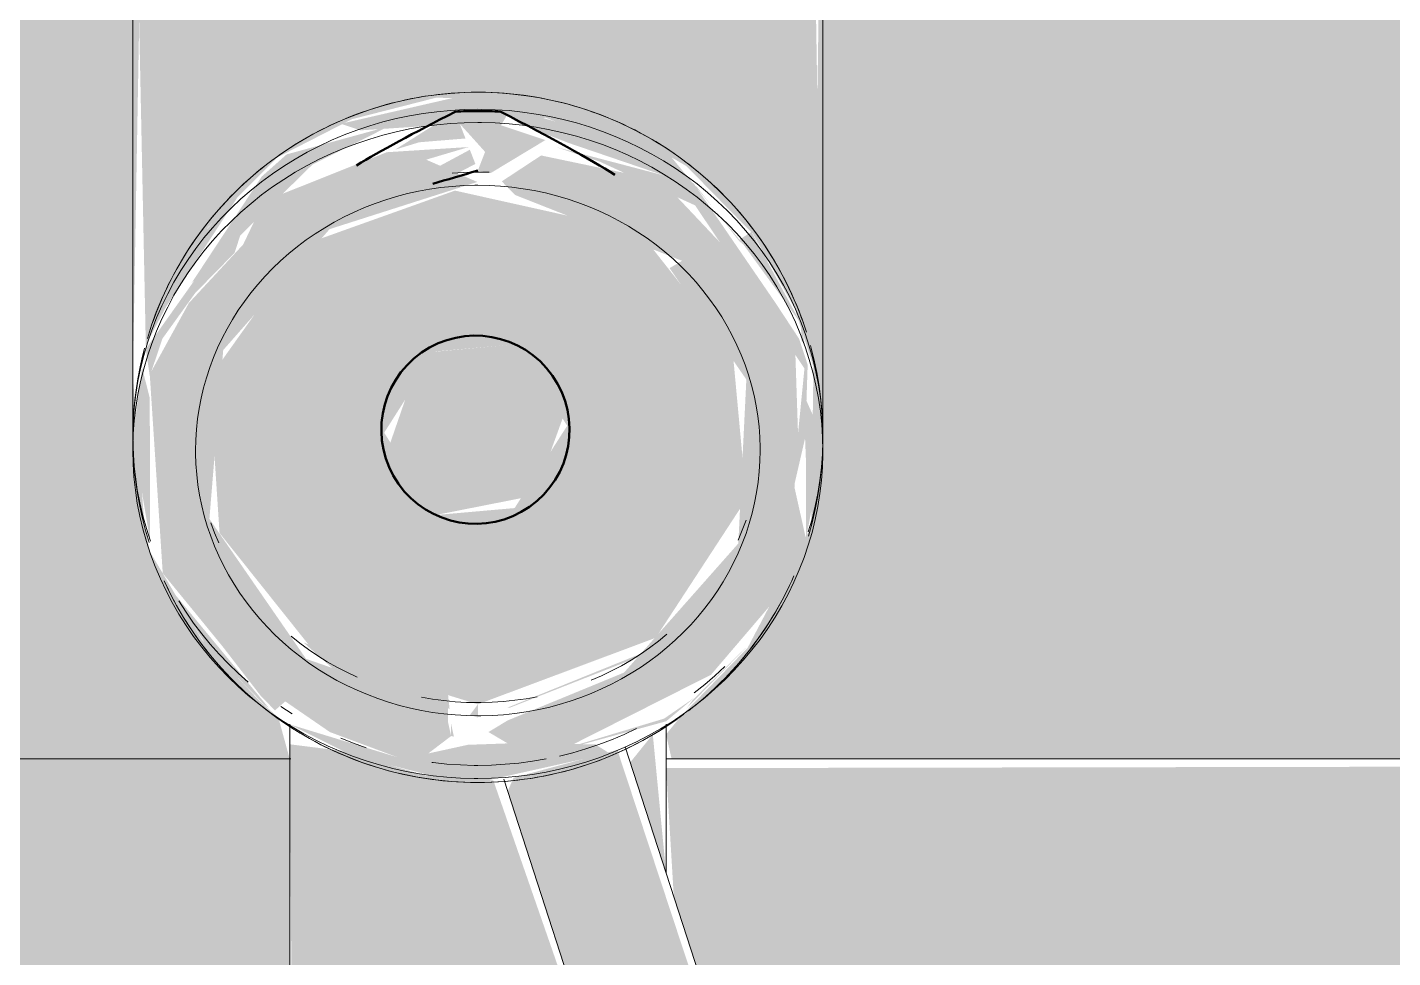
# Model space of a CAD drawing. Header units: inches. Extents: x -4218 to -1814, y 9706 to 12426.
# Drawn here: x -2575.388 to -2571.103, y 11441.239 to 11444.158 of the extents above; entities that cross this region are included whole.
import ezdxf

# ---------------------------------------------------------------- set-up
doc = ezdxf.new("R2010")
doc.units = ezdxf.units.IN
doc.header["$MEASUREMENT"] = 0
for name, color, linetype, lineweight in [('0-1', 7, 'Continuous', 5), ('0-2', 50, 'Continuous', 13), ('A-GENM-1', 11, 'Continuous', 9), ('A-GENM-2', 250, 'Continuous', 9), ('A-GENM-3', 10, 'Continuous', 50), ('P-SANR-FIXT-2', 250, 'Continuous', 9), ('P-SANR-FIXT-3', 55, 'Continuous', 9), ('Q-CASE-1', 9, 'Continuous', 9)]:
    doc.layers.add(name, color=color, linetype=linetype, lineweight=lineweight)

# ---------------------------------------------------------------- blocks, each defined once
blk = doc.blocks.new('Vanity Cabinet-Double Door - 33_-V73-FLOOR PLAN - 3RD FLOOR')
at = {"layer": 'Q-CASE-1'}
h = blk.add_hatch(color=256, dxfattribs=at)
h.paths.add_polyline_path([(-14.888, -0.75), (-15.0123, -0.75), (-15.0123, -5.0579), (0.7972, -5.0579), (0.7616, -4.9281), (0.704, -4.8773), (0.5221, -4.6841), (0.358, -4.4066), (0.3419, -4.3291), (0.305, -3.8577), (0.3419, -1.7851), (0.3641, -1.7851), (0.3419, -1.707), (0.305, -1.707), (0.305, -0.75), (-13.7623, -0.75)], flags=0)
h.paths.add_polyline_path([(16.4877, -0.75), (2.4704, -0.75), (2.4335, -1.707), (2.4113, -1.707), (2.4412, -1.7851), (2.4704, -1.7851), (2.4335, -4.3291), (2.2343, -4.7089), (2.0241, -4.9248), (1.9783, -4.9807), (1.9956, -5.0579), (16.4877, -5.0579)], flags=0)
blk = doc.blocks.new('kitchen_faucet_14143 - kitchen_faucet_14143-V151-FLOOR PLAN - 3RD FLOOR')
at = {"layer": 'A-GENM-1'}
h = blk.add_hatch(color=256, dxfattribs=at)
h.paths.add_polyline_path([(-0.8376, 0), (-0.6288, -0.5582), (-0.1935, -0.8425), (0.2737, -0.7992), (0.6454, -0.5062), (0.7741, 0.0718), (0.6052, 0.5445), (0.1862, 0.8425), (-0.3002, 0.8107), (-0.6821, 0.506), (-0.8272, 0.0336)], flags=0)
h.paths.add_polyline_path([(-0.8789, 0), (-0.8376, 0), (-0.8712, 0.0252)], flags=0)
h.paths.add_polyline_path([(-1.0827, 0), (-0.991, -0.4125), (-0.963, -0.3683), (-0.9602, -0.0936), (-0.9646, 0.0316), (-1.009, 0.2348), (-0.901, 0.589), (-0.9969, 0.3982), (-1.066, 0.127), (-1.0763, 0.0485)], flags=0)
h.paths.add_polyline_path([(-0.8506, 0.6548), (-0.4756, 0.9648), (-0.6531, 0.8518), (-0.8375, 0.6719)], flags=0)
h.paths.add_polyline_path([(-0.8506, -0.6548), (-0.634, -0.8666), (-0.8249, -0.6735)], flags=0)
h.paths.add_polyline_path([(-0.3219, 1.0285), (0.123, 1.0297), (0.219, 1.0538), (0, 1.0827), (-0.3191, 1.0297)], flags=0)
h.paths.add_polyline_path([(-0.3191, -1.0297), (-0.1246, -1.0663), (0, -1.0827), (0.1358, -1.0215), (-0.0787, -1.0297), (-0.2224, -1.0297)], flags=0)
h.paths.add_polyline_path([(-0.2437, 0.1322), (0.0146, 0.294), (0.2697, 0.1322), (0.2916, -0.1171), (0.0364, -0.2803), (-0.2219, -0.1153), (-0.2433, 0.1276)], flags=0)
h.paths.add_polyline_path([(0.3525, 1.0158), (0.7952, 0.7269), (0.6375, 0.8638), (0.4206, 0.9876), (0.3529, 1.0157)], flags=0)
h.paths.add_polyline_path([(0.356, -1.0144), (0.6445, -0.8585), (0.6209, -0.8216), (0.3573, -1.0135)], flags=0)
h.paths.add_polyline_path([(0.8792, -0.5371), (0.8877, -0.6064), (0.9858, -0.4249), (1.0458, -0.2802), (1.0827, 0), (0.9838, 0.4298), (0.963, 0.3683), (0.9838, 0.0569), (0.8956, -0.0226), (1.0093, -0.0907), (0.984, -0.1308), (1.003, -0.212), (0.8877, -0.5112)], flags=0)
for points in [[(0, -1.0827), (2.2638, -1.0458), (2.2638, 1.0827), (0.289, 1.0421), (0.66, 0.8466), (0.8781, 0.6297), (0.9981, 0.3953), (1.0653, 0.1319), (1.0631, -0.1486), (0.9847, -0.4278), (0.8506, -0.6548), (0.6375, -0.8638), (0.4043, -0.9944), (0.219, -1.0538)], [(-1.0243, 0.1985), (-0.9371, 0.084), (-0.8938, 0.0936), (-0.8502, 0.0936), (-0.6949, 0.5392), (-0.2558, 0.8425), (0.2737, 0.7992), (0.6533, 0.4651), (0.8012, 0.0018), (0.8711, 0.1623), (0.9108, 0.0285), (0.8945, 0.2858), (0.7406, 0.6719), (0.6052, 0.7364), (0.4212, 0.907), (0.1978, 1.0297), (-0.4264, 0.9889), (-0.6553, 0.8017), (-0.8118, 0.6808), (-0.8566, 0.6368), (-0.8284, 0.6044), (-0.9246, 0.4645), (-1.0186, 0.212)], [(-1.0027, -0.2208), (-0.7448, -0.7316), (-0.5036, -0.9376), (-0.3191, -1.0297), (-0.1568, -0.9935), (0, -1.005), (0.3089, -0.9947), (0.5211, -0.8295), (0.5471, -0.8206), (0.8051, -0.5769), (0.8843, -0.1985), (0.803, -0.0749), (0.7602, -0.1171), (0.5538, -0.6406), (0.5309, -0.6016), (0.1814, -0.8425), (-0.3329, -0.8173), (-0.738, -0.4587), (-0.8881, -0.0936), (-0.9245, -0.0331), (-0.9602, -0.0936), (-1.0019, -0.2186)], [(-6.3669, -1.8015), (-6.2575, -2.0265), (-6.2397, -2.1741), (-0.9806, -0.4376), (-1.068, -0.1118), (-1.1106, -0.0936), (-6.3108, -1.7833)]]:
    blk.add_hatch(color=256, dxfattribs=at).paths.add_polyline_path(points, flags=0)
h = blk.add_hatch(color=256, dxfattribs=at)
h.paths.add_polyline_path([(-0.9388, 0.0753), (-0.8956, 0.0847), (-0.9371, 0.084)], flags=0)
h.paths.add_polyline_path([(-0.8517, 0.0888), (-0.8088, 0.0936), (-0.6441, 0.5464), (-0.7463, 0.4319), (-0.8502, 0.0936)], flags=0)
h.paths.add_polyline_path([(0.1919, 1.0297), (0.3098, 0.9898), (0.4532, 0.8867), (0.5784, 0.7638), (0.653, 0.7392), (0.7982, 0.5992), (0.7185, 0.7217), (0.5011, 0.8833), (0.2775, 1.0421), (0.1957, 1.0302)], flags=0)
h = blk.add_hatch(color=256, dxfattribs=at)
h.paths.add_polyline_path([(0.4835, 0.8987), (0.8555, 0.5193), (0.9754, 0.2802), (0.8877, 0.6), (0.818, 0.6785), (0.4836, 0.8987)], flags=0)
h.paths.add_polyline_path([(0.289, 1.0297), (0.4445, 0.921), (0.2954, 1.0297)], flags=0)
h = blk.add_hatch(color=256, dxfattribs=at)
h.paths.add_polyline_path([(-6.2992, -0.5906), (-4.172, -0.5505), (-4.1133, -0.5704), (-3.8679, -0.5906), (-2.5781, -0.5704), (-1.0763, -0.0485), (-1.0613, 0.1621), (-0.9829, 0.4319), (-0.963, 0.5906), (-3.9982, 0.5677), (-4.044, 0.5906), (-6.2992, 0.5704), (-6.2992, -0.5704)], flags=0)
h.paths.add_polyline_path([(-1.366, -0.5906), (-0.9318, -0.5489), (-1.0197, -0.4781), (-1.317, -0.5746)], flags=0)
h = blk.add_hatch(color=256, dxfattribs=at)
h.paths.add_polyline_path([(-7.1148, -2.1523), (-6.9672, -2.408), (-6.6531, -2.3754), (-6.5463, -2.1141), (-6.6719, -1.8966), (-6.988, -1.9326), (-7.0955, -2.1189)], flags=0)
h.paths.add_polyline_path([(-0.2437, 0.1322), (-0.1824, -0.1784), (0.0725, -0.2707), (0.2916, -0.1171), (0.2649, 0.1774), (-0.0326, 0.2802), (-0.2435, 0.1324)], flags=0)
h = blk.add_hatch(color=256, dxfattribs=at)
h.paths.add_polyline_path([(0.821, 0.0783), (0.8578, 0.0079), (0.9023, 0.0252), (0.8381, 0.1444)], flags=0)
h.paths.add_polyline_path([(0.829, -0.0401), (0.9327, -0.212), (0.984, -0.057), (0.8373, 0)], flags=0)
h.paths.add_polyline_path([(0.9025, 0.2599), (0.9257, 0.1842), (0.9376, 0.0389), (1.0215, 0.0715), (0.922, 0.2289)], flags=0)
h = blk.add_hatch(color=256, dxfattribs=at)
h.paths.add_polyline_path([(-0.8483, -0.0998), (-0.6669, -0.5607), (-0.6856, -0.4945), (-0.8476, -0.0936)], flags=0)
h.paths.add_polyline_path([(-0.1831, -0.9852), (0, -1.0274), (0.2278, -1.0349), (0.3089, -1.0082), (0.4215, -0.9341), (0.7971, -0.6769), (0.9098, -0.2483), (0.8645, -0.3834), (0.7277, -0.6818), (0.2159, -1.0248), (-0.1737, -0.9863)], flags=0)
h = blk.add_hatch(color=256, dxfattribs=at)
h.paths.add_polyline_path([(-0.9746, -0.2864), (-0.8908, -0.5906), (-0.8172, -0.679), (-0.8826, -0.5841), (-0.9657, -0.3071)], flags=0)
h.paths.add_polyline_path([(0.2925, -1.0259), (0.3573, -1.0135), (0.3019, -1.0157)], flags=0)
h.paths.add_polyline_path([(0.6052, -0.833), (0.8877, -0.6), (1.0061, -0.1898), (0.984, -0.1308), (0.9238, -0.284), (0.7868, -0.6862), (0.6151, -0.8206)], flags=0)
at = {"layer": 'A-GENM-2'}
for p, q in [((2.2638, 1.0827), (0, 1.0827)), ((-0.8444, 0.6188), (-0.8672, 0.5829)), ((-0.8999, 0.5906), (-6.2992, 0.5906)), ((0.8322, 0), (0.8315, -0.0356)), ((-1.072, -0.0811), (-6.3669, -1.8015)), ((-6.2431, -2.1752), (-0.9705, -0.462)), ((-1.366, -0.5906), (-0.8999, -0.5906)), ((0, -1.0827), (2.2638, -1.0827))]:
    blk.add_line(p, q, dxfattribs=at)
at = {"layer": 'A-GENM-2', "flags": 128}
for points in [[(-0.0414, 1.0827), (-0.0828, 1.0818), (-0.1241, 1.0792), (-0.1652, 1.0748), (-0.2062, 1.0687), (-0.2469, 1.0609), (-0.2873, 1.0513), (-0.3272, 1.0401), (-0.3667, 1.0272), (-0.4056, 1.0126), (-0.444, 0.9964), (-0.4816, 0.9786), (-0.5186, 0.9592), (-0.5548, 0.9383), (-0.5901, 0.9159), (-0.6246, 0.8921), (-0.658, 0.8668), (-0.6905, 0.8401), (-0.722, 0.8121), (-0.7523, 0.7828), (-0.7815, 0.7523), (-0.8095, 0.7206), (-0.8362, 0.6877), (-0.8617, 0.6538), (-0.8858, 0.6188), (-0.9086, 0.5829), (-0.93, 0.546), (-0.95, 0.5083), (-0.9685, 0.4698), (-0.9856, 0.4305), (-1.0011, 0.3906), (-1.0152, 0.3501), (-1.0276, 0.309), (-1.0386, 0.2674), (-1.0479, 0.2255), (-1.0556, 0.1831), (-1.0617, 0.1405), (-1.0662, 0.0977), (-1.0691, 0.0547), (-1.0704, 0.0116), (-1.0704, 0)], [(0.2687, 1.0488), (0.2265, 1.0587), (0.184, 1.0669), (0.1412, 1.0734), (0.0982, 1.0782), (0.055, 1.0813), (0.0117, 1.0826), (-0.0316, 1.0822), (-0.0749, 1.0801), (-0.118, 1.0762), (-0.1609, 1.0706), (-0.2036, 1.0634), (-0.246, 1.0544), (-0.288, 1.0437), (-0.3295, 1.0313)], [(0.2687, 1.0488), (0.2265, 1.0587), (0.184, 1.0669), (0.1412, 1.0734), (0.0982, 1.0782), (0.055, 1.0813), (0.0117, 1.0826), (-0.0316, 1.0822), (-0.0749, 1.0801), (-0.118, 1.0762), (-0.1609, 1.0706), (-0.2036, 1.0634), (-0.246, 1.0544), (-0.288, 1.0437), (-0.3295, 1.0313)], [(0.2687, 1.0488), (0.2265, 1.0587), (0.184, 1.0669), (0.1412, 1.0734), (0.0982, 1.0782), (0.055, 1.0813), (0.0117, 1.0826), (-0.0316, 1.0822), (-0.0749, 1.0801), (-0.118, 1.0762), (-0.1609, 1.0706), (-0.2036, 1.0634), (-0.246, 1.0544), (-0.288, 1.0437), (-0.3295, 1.0313)], [(0.2687, 1.0488), (0.2265, 1.0587), (0.184, 1.0669), (0.1412, 1.0734), (0.0982, 1.0782), (0.055, 1.0813), (0.0117, 1.0826), (-0.0316, 1.0822), (-0.0749, 1.0801), (-0.118, 1.0762), (-0.1609, 1.0706), (-0.2036, 1.0634), (-0.246, 1.0544), (-0.288, 1.0437), (-0.3295, 1.0313)], [(0.2687, 1.0488), (0.2265, 1.0587), (0.184, 1.0669), (0.1412, 1.0734), (0.0982, 1.0782), (0.055, 1.0813), (0.0117, 1.0826), (-0.0316, 1.0822), (-0.0749, 1.0801), (-0.118, 1.0762), (-0.1609, 1.0706), (-0.2036, 1.0634), (-0.246, 1.0544), (-0.288, 1.0437), (-0.3295, 1.0313)], [(0.2687, 1.0488), (0.2265, 1.0587), (0.184, 1.0669), (0.1412, 1.0734), (0.0982, 1.0782), (0.055, 1.0813), (0.0117, 1.0826), (-0.0316, 1.0822), (-0.0749, 1.0801), (-0.118, 1.0762), (-0.1609, 1.0706), (-0.2036, 1.0634), (-0.246, 1.0544), (-0.288, 1.0437), (-0.3295, 1.0313)], [(0, 1.0827), (-0.0414, 1.0818), (-0.0827, 1.0792), (-0.1239, 1.0748), (-0.1648, 1.0687), (-0.2055, 1.0609), (-0.2459, 1.0513), (-0.2858, 1.0401), (-0.3253, 1.0272)], [(0.9877, 0), (0.9869, 0.0431), (0.9844, 0.0861), (0.9803, 0.129), (0.9747, 0.1717), (0.9674, 0.2141), (0.9585, 0.2561), (0.948, 0.2978), (0.9359, 0.339), (0.9223, 0.3797), (0.9072, 0.4198), (0.8905, 0.4593), (0.8724, 0.498), (0.8528, 0.5359), (0.8318, 0.573), (0.8093, 0.6092), (0.7856, 0.6444), (0.7604, 0.6787), (0.734, 0.7118), (0.7064, 0.7439), (0.6775, 0.7747), (0.6475, 0.8043), (0.6164, 0.8327), (0.5841, 0.8597), (0.5509, 0.8854), (0.5167, 0.9096), (0.4816, 0.9324), (0.4457, 0.9538), (0.4089, 0.9735), (0.3714, 0.9918), (0.3333, 1.0084), (0.2945, 1.0234), (0.2551, 1.0368), (0.2153, 1.0485), (0.1751, 1.0585), (0.1345, 1.0668), (0.0936, 1.0733), (0.0524, 1.0782), (0.0112, 1.0813), (-0.0302, 1.0826), (-0.0414, 1.0827)], [(1.0291, 0), (1.0282, 0.0431), (1.0258, 0.0861), (1.0217, 0.129), (1.016, 0.1717), (1.0087, 0.2141), (0.9998, 0.2561), (0.9894, 0.2978), (0.9773, 0.339), (0.9637, 0.3797), (0.9486, 0.4198), (0.9319, 0.4593), (0.9138, 0.498), (0.8942, 0.5359), (0.8731, 0.573), (0.8507, 0.6092), (0.8269, 0.6444), (0.8018, 0.6787), (0.7754, 0.7118), (0.7478, 0.7439), (0.7189, 0.7747), (0.6889, 0.8043), (0.6577, 0.8327), (0.6255, 0.8597), (0.5923, 0.8854), (0.5581, 0.9096), (0.523, 0.9324), (0.4871, 0.9538), (0.4503, 0.9735), (0.4128, 0.9918), (0.3747, 1.0084), (0.3359, 1.0234), (0.2965, 1.0368), (0.2567, 1.0485), (0.2164, 1.0585), (0.1758, 1.0668), (0.1349, 1.0733), (0.0938, 1.0782), (0.0525, 1.0813), (0.0112, 1.0826), (0, 1.0827)], [(1.0827, 0), (1.0818, 0.0433), (1.0792, 0.0865), (1.0749, 0.1296), (1.0688, 0.1725), (1.0611, 0.2151), (1.0516, 0.2574), (1.0405, 0.2992), (1.0277, 0.3406), (1.0133, 0.3814), (0.9972, 0.4216), (0.9796, 0.4612), (0.9603, 0.5), (0.9396, 0.538), (0.9173, 0.5751), (0.8936, 0.6113), (0.8684, 0.6466), (0.8419, 0.6808), (0.814, 0.7139), (0.7848, 0.7459), (0.7543, 0.7767), (0.7226, 0.8062), (0.6898, 0.8345), (0.6559, 0.8614), (0.6209, 0.8869), (0.585, 0.911), (0.5481, 0.9337), (0.5103, 0.9549), (0.4717, 0.9745), (0.4324, 0.9926), (0.3923, 1.0091), (0.3516, 1.024), (0.3104, 1.0372)], [(0.8488, 0.6719), (0.8419, 0.6808), (0.814, 0.7139), (0.7848, 0.7459), (0.7543, 0.7767), (0.7226, 0.8062), (0.6898, 0.8345), (0.6559, 0.8614), (0.6209, 0.8869), (0.585, 0.911), (0.5481, 0.9337), (0.5103, 0.9549), (0.4717, 0.9745), (0.4324, 0.9926), (0.3923, 1.0091)], [(0.8488, 0.6719), (0.8419, 0.6808), (0.814, 0.7139), (0.7848, 0.7459), (0.7543, 0.7767), (0.7226, 0.8062), (0.6898, 0.8345), (0.6559, 0.8614), (0.6209, 0.8869), (0.585, 0.911), (0.5481, 0.9337), (0.5103, 0.9549), (0.4717, 0.9745), (0.4324, 0.9926), (0.3923, 1.0091)], [(0.8488, 0.6719), (0.8419, 0.6808), (0.814, 0.7139), (0.7848, 0.7459), (0.7543, 0.7767), (0.7226, 0.8062), (0.6898, 0.8345), (0.6559, 0.8614), (0.6209, 0.8869), (0.585, 0.911), (0.5481, 0.9337), (0.5103, 0.9549), (0.4717, 0.9745), (0.4324, 0.9926), (0.3923, 1.0091)], [(0.8488, 0.6719), (0.8419, 0.6808), (0.814, 0.7139), (0.7848, 0.7459), (0.7543, 0.7767), (0.7226, 0.8062), (0.6898, 0.8345), (0.6559, 0.8614), (0.6209, 0.8869), (0.585, 0.911), (0.5481, 0.9337), (0.5103, 0.9549), (0.4717, 0.9745), (0.4324, 0.9926), (0.3923, 1.0091)], [(0.8488, 0.6719), (0.8419, 0.6808), (0.814, 0.7139), (0.7848, 0.7459), (0.7543, 0.7767), (0.7226, 0.8062), (0.6898, 0.8345), (0.6559, 0.8614), (0.6209, 0.8869), (0.585, 0.911), (0.5481, 0.9337), (0.5103, 0.9549), (0.4717, 0.9745), (0.4324, 0.9926), (0.3923, 1.0091)], [(-0.4506, 0.9845), (-0.4896, 0.9657), (-0.5278, 0.9453), (-0.5652, 0.9235), (-0.6016, 0.9001), (-0.6372, 0.8753), (-0.6717, 0.8492), (-0.7051, 0.8216), (-0.7374, 0.7928), (-0.7685, 0.7626), (-0.7984, 0.7313), (-0.827, 0.6988), (-0.8542, 0.6652), (-0.8802, 0.6305), (-0.9047, 0.5948), (-0.9277, 0.5581), (-0.9493, 0.5206), (-0.9694, 0.4822), (-0.9879, 0.443), (-1.0048, 0.4032), (-1.0201, 0.3627), (-1.0338, 0.3216), (-1.0458, 0.28), (-1.0562, 0.238), (-1.0649, 0.1955), (-1.0718, 0.1528), (-1.0771, 0.1098), (-1.0806, 0.0666), (-1.0824, 0.0234), (-1.0827, 0)], [(-0.4506, 0.9845), (-0.4896, 0.9657), (-0.5278, 0.9453), (-0.5652, 0.9235), (-0.6016, 0.9001), (-0.6372, 0.8753), (-0.6717, 0.8492), (-0.7051, 0.8216), (-0.7374, 0.7928), (-0.7685, 0.7626), (-0.7984, 0.7313), (-0.827, 0.6988), (-0.8542, 0.6652)], [(-0.4506, 0.9845), (-0.4896, 0.9657), (-0.5278, 0.9453), (-0.5652, 0.9235), (-0.6016, 0.9001), (-0.6372, 0.8753), (-0.6717, 0.8492), (-0.7051, 0.8216), (-0.7374, 0.7928), (-0.7685, 0.7626), (-0.7984, 0.7313), (-0.827, 0.6988), (-0.8542, 0.6652)], [(-0.4506, 0.9845), (-0.4896, 0.9657), (-0.5278, 0.9453), (-0.5652, 0.9235), (-0.6016, 0.9001), (-0.6372, 0.8753), (-0.6717, 0.8492), (-0.7051, 0.8216), (-0.7374, 0.7928), (-0.7685, 0.7626), (-0.7984, 0.7313), (-0.827, 0.6988), (-0.8542, 0.6652)], [(-0.4506, 0.9845), (-0.4896, 0.9657), (-0.5278, 0.9453), (-0.5652, 0.9235), (-0.6016, 0.9001), (-0.6372, 0.8753), (-0.6717, 0.8492), (-0.7051, 0.8216), (-0.7374, 0.7928), (-0.7685, 0.7626), (-0.7984, 0.7313), (-0.827, 0.6988), (-0.8542, 0.6652)], [(-0.4506, 0.9845), (-0.4896, 0.9657), (-0.5278, 0.9453), (-0.5652, 0.9235), (-0.6016, 0.9001), (-0.6372, 0.8753), (-0.6717, 0.8492), (-0.7051, 0.8216), (-0.7374, 0.7928), (-0.7685, 0.7626), (-0.7984, 0.7313), (-0.827, 0.6988), (-0.8542, 0.6652)], [(-0.5134, 0.9383), (-0.5487, 0.9159), (-0.5832, 0.8921), (-0.6167, 0.8668), (-0.6491, 0.8401), (-0.6806, 0.8121), (-0.7109, 0.7828), (-0.7401, 0.7523), (-0.7681, 0.7206)], [(-0.8736, 0), (-0.8729, 0.0356), (-0.8709, 0.0712), (-0.8675, 0.1067), (-0.8628, 0.142), (-0.8568, 0.177), (-0.8494, 0.2118), (-0.8408, 0.2462), (-0.8308, 0.2802), (-0.8196, 0.3137), (-0.8072, 0.3468), (-0.7935, 0.3792), (-0.7785, 0.411), (-0.7624, 0.4422), (-0.7452, 0.4726), (-0.7268, 0.5023), (-0.7074, 0.5311), (-0.6868, 0.5591), (-0.6653, 0.5862), (-0.6427, 0.6123), (-0.6192, 0.6374), (-0.5948, 0.6615), (-0.5695, 0.6845), (-0.5434, 0.7064), (-0.5165, 0.7272), (-0.4889, 0.7468), (-0.4606, 0.7652), (-0.4316, 0.7824), (-0.402, 0.7983), (-0.3718, 0.813), (-0.3412, 0.8263), (-0.31, 0.8384), (-0.2785, 0.8491), (-0.2466, 0.8585), (-0.2144, 0.8665), (-0.1819, 0.8731), (-0.1492, 0.8784), (-0.1163, 0.8822), (-0.0833, 0.8847), (-0.0503, 0.8858), (-0.0414, 0.8858)], [(-0.0414, 0.8858), (-0.0083, 0.8851), (0.0247, 0.883), (0.0576, 0.8795), (0.0903, 0.8747), (0.1229, 0.8684), (0.1552, 0.8608), (0.1872, 0.8518), (0.2188, 0.8414), (0.2501, 0.8297), (0.2808, 0.8167), (0.3111, 0.8024), (0.3409, 0.7868), (0.37, 0.77), (0.3986, 0.7519), (0.4264, 0.7326), (0.4535, 0.7121), (0.4798, 0.6905), (0.5053, 0.6678), (0.53, 0.644), (0.5537, 0.6192), (0.5765, 0.5933), (0.5983, 0.5665), (0.6192, 0.5388), (0.6389, 0.5102), (0.6576, 0.4807), (0.6751, 0.4505), (0.6915, 0.4195), (0.7068, 0.3879), (0.7208, 0.3556), (0.7336, 0.3227), (0.7452, 0.2893), (0.7555, 0.2554), (0.7645, 0.2211), (0.7722, 0.1864), (0.7786, 0.1514), (0.7836, 0.1162), (0.7874, 0.0808), (0.7897, 0.0452), (0.7908, 0.0096), (0.7908, 0)], [(-0.3305, 0.813), (-0.2998, 0.8263), (-0.2687, 0.8384)], [(-0.8802, 0.6305), (-0.9047, 0.5948), (-0.9277, 0.5581), (-0.9493, 0.5206), (-0.9694, 0.4822), (-0.9879, 0.443), (-1.0048, 0.4032), (-1.0201, 0.3627), (-1.0338, 0.3216), (-1.0458, 0.28), (-1.0562, 0.238), (-1.0649, 0.1955), (-1.0718, 0.1528), (-1.0771, 0.1098), (-1.0806, 0.0666), (-1.0824, 0.0234), (-1.0827, 0)], [(-0.8802, 0.6305), (-0.9047, 0.5948), (-0.9277, 0.5581), (-0.9493, 0.5206), (-0.9694, 0.4822), (-0.9879, 0.443), (-1.0048, 0.4032), (-1.0201, 0.3627), (-1.0338, 0.3216), (-1.0458, 0.28), (-1.0562, 0.238), (-1.0649, 0.1955), (-1.0718, 0.1528), (-1.0771, 0.1098), (-1.0806, 0.0666), (-1.0824, 0.0234), (-1.0827, 0)], [(-0.8802, 0.6305), (-0.9047, 0.5948), (-0.9277, 0.5581), (-0.9493, 0.5206), (-0.9694, 0.4822), (-0.9879, 0.443), (-1.0048, 0.4032), (-1.0201, 0.3627), (-1.0338, 0.3216), (-1.0458, 0.28), (-1.0562, 0.238), (-1.0649, 0.1955), (-1.0718, 0.1528), (-1.0771, 0.1098), (-1.0806, 0.0666), (-1.0824, 0.0234), (-1.0827, 0)], [(-0.8802, 0.6305), (-0.9047, 0.5948), (-0.9277, 0.5581), (-0.9493, 0.5206), (-0.9694, 0.4822), (-0.9879, 0.443), (-1.0048, 0.4032), (-1.0201, 0.3627), (-1.0338, 0.3216), (-1.0458, 0.28), (-1.0562, 0.238), (-1.0649, 0.1955), (-1.0718, 0.1528), (-1.0771, 0.1098), (-1.0806, 0.0666), (-1.0824, 0.0234), (-1.0827, 0)], [(-0.8802, 0.6305), (-0.9047, 0.5948), (-0.9277, 0.5581), (-0.9493, 0.5206), (-0.9694, 0.4822), (-0.9879, 0.443), (-1.0048, 0.4032), (-1.0201, 0.3627), (-1.0338, 0.3216), (-1.0458, 0.28), (-1.0562, 0.238), (-1.0649, 0.1955), (-1.0718, 0.1528), (-1.0771, 0.1098), (-1.0806, 0.0666), (-1.0824, 0.0234), (-1.0827, 0)], [(1.0827, 0), (1.0818, 0.0433), (1.0792, 0.0865), (1.0749, 0.1296), (1.0688, 0.1725), (1.0611, 0.2151), (1.0516, 0.2574), (1.0405, 0.2992), (1.0277, 0.3406), (1.0133, 0.3814), (0.9972, 0.4216), (0.9796, 0.4612), (0.9603, 0.5), (0.9396, 0.538), (0.9173, 0.5751), (0.8936, 0.6113)], [(1.0827, 0), (1.0818, 0.0433), (1.0792, 0.0865), (1.0749, 0.1296), (1.0688, 0.1725), (1.0611, 0.2151), (1.0516, 0.2574), (1.0405, 0.2992), (1.0277, 0.3406), (1.0133, 0.3814), (0.9972, 0.4216), (0.9796, 0.4612), (0.9603, 0.5), (0.9396, 0.538), (0.9173, 0.5751), (0.8936, 0.6113)], [(1.0827, 0), (1.0818, 0.0433), (1.0792, 0.0865), (1.0749, 0.1296), (1.0688, 0.1725), (1.0611, 0.2151), (1.0516, 0.2574), (1.0405, 0.2992), (1.0277, 0.3406), (1.0133, 0.3814), (0.9972, 0.4216), (0.9796, 0.4612), (0.9603, 0.5), (0.9396, 0.538), (0.9173, 0.5751), (0.8936, 0.6113)], [(1.0827, 0), (1.0818, 0.0433), (1.0792, 0.0865), (1.0749, 0.1296), (1.0688, 0.1725), (1.0611, 0.2151), (1.0516, 0.2574), (1.0405, 0.2992), (1.0277, 0.3406), (1.0133, 0.3814), (0.9972, 0.4216), (0.9796, 0.4612), (0.9603, 0.5), (0.9396, 0.538), (0.9173, 0.5751), (0.8936, 0.6113)], [(1.0827, 0), (1.0818, 0.0433), (1.0792, 0.0865), (1.0749, 0.1296), (1.0688, 0.1725), (1.0611, 0.2151), (1.0516, 0.2574), (1.0405, 0.2992), (1.0277, 0.3406), (1.0133, 0.3814), (0.9972, 0.4216), (0.9796, 0.4612), (0.9603, 0.5), (0.9396, 0.538), (0.9173, 0.5751), (0.8936, 0.6113)], [(-0.7521, 0.3792), (-0.7372, 0.411), (-0.7211, 0.4422), (-0.7038, 0.4726), (-0.6854, 0.5023), (-0.666, 0.5311), (-0.6454, 0.5591), (-0.6239, 0.5862)], [(-0.9442, 0.4305), (-0.9598, 0.3906), (-0.9738, 0.3501)], [(-0.8322, 0), (-0.8315, 0.0356), (-0.8295, 0.0712), (-0.8261, 0.1067), (-0.8214, 0.142), (-0.8154, 0.177)], [(-1.0198, 0.1442), (-1.0204, 0.1405), (-1.0249, 0.0977), (-1.0277, 0.0547), (-1.029, 0.0116), (-1.0291, 0)], [(0.8287, 0.0808), (0.8311, 0.0452), (0.8322, 0.0096), (0.8322, 0)], [(-1.0827, 0), (-1.0818, -0.0433), (-1.0792, -0.0865), (-1.0749, -0.1296), (-1.0688, -0.1725), (-1.0611, -0.2151), (-1.0516, -0.2574), (-1.0405, -0.2992), (-1.0277, -0.3406), (-1.0133, -0.3814), (-0.9972, -0.4216), (-0.9796, -0.4612), (-0.9603, -0.5), (-0.9396, -0.538), (-0.9173, -0.5751), (-0.8936, -0.6113), (-0.8684, -0.6466)], [(-1.0827, 0), (-1.0818, -0.0433), (-1.0792, -0.0865), (-1.0749, -0.1296), (-1.0688, -0.1725), (-1.0611, -0.2151), (-1.0516, -0.2574), (-1.0405, -0.2992), (-1.0277, -0.3406), (-1.0133, -0.3814), (-0.9972, -0.4216), (-0.9796, -0.4612), (-0.9603, -0.5), (-0.9396, -0.538), (-0.9173, -0.5751), (-0.8936, -0.6113)], [(-1.0827, 0), (-1.0818, -0.0433), (-1.0792, -0.0865), (-1.0749, -0.1296), (-1.0688, -0.1725), (-1.0611, -0.2151), (-1.0516, -0.2574), (-1.0405, -0.2992), (-1.0277, -0.3406), (-1.0133, -0.3814), (-0.9972, -0.4216), (-0.9796, -0.4612), (-0.9603, -0.5), (-0.9396, -0.538), (-0.9173, -0.5751), (-0.8936, -0.6113)], [(-1.0827, 0), (-1.0818, -0.0433), (-1.0792, -0.0865), (-1.0749, -0.1296), (-1.0688, -0.1725), (-1.0611, -0.2151), (-1.0516, -0.2574), (-1.0405, -0.2992), (-1.0277, -0.3406), (-1.0133, -0.3814), (-0.9972, -0.4216), (-0.9796, -0.4612), (-0.9603, -0.5), (-0.9396, -0.538), (-0.9173, -0.5751), (-0.8936, -0.6113)], [(-1.0827, 0), (-1.0818, -0.0433), (-1.0792, -0.0865), (-1.0749, -0.1296), (-1.0688, -0.1725), (-1.0611, -0.2151), (-1.0516, -0.2574), (-1.0405, -0.2992), (-1.0277, -0.3406), (-1.0133, -0.3814), (-0.9972, -0.4216), (-0.9796, -0.4612), (-0.9603, -0.5), (-0.9396, -0.538), (-0.9173, -0.5751), (-0.8936, -0.6113)], [(-1.0827, 0), (-1.0818, -0.0433), (-1.0792, -0.0865), (-1.0749, -0.1296), (-1.0688, -0.1725), (-1.0611, -0.2151), (-1.0516, -0.2574), (-1.0405, -0.2992), (-1.0277, -0.3406), (-1.0133, -0.3814), (-0.9972, -0.4216), (-0.9796, -0.4612), (-0.9603, -0.5), (-0.9396, -0.538), (-0.9173, -0.5751), (-0.8936, -0.6113)], [(-1.0704, 0), (-1.0696, -0.0431), (-1.0672, -0.0861), (-1.0631, -0.129), (-1.0574, -0.1717), (-1.0501, -0.2141), (-1.0412, -0.2561), (-1.0307, -0.2978), (-1.0187, -0.339), (-1.0051, -0.3797), (-0.9899, -0.4198), (-0.9733, -0.4593), (-0.9552, -0.498), (-0.9356, -0.5359), (-0.9145, -0.573), (-0.8921, -0.6092), (-0.8683, -0.6444), (-0.8432, -0.6787), (-0.8168, -0.7118), (-0.7891, -0.7439), (-0.7603, -0.7747), (-0.7303, -0.8043), (-0.6991, -0.8327), (-0.6669, -0.8597), (-0.6337, -0.8854), (-0.5995, -0.9096), (-0.5644, -0.9324), (-0.5284, -0.9538), (-0.4917, -0.9735), (-0.4542, -0.9918), (-0.416, -1.0084), (-0.3772, -1.0234), (-0.3379, -1.0368), (-0.2981, -1.0485), (-0.2578, -1.0585), (-0.2172, -1.0668), (-0.1763, -1.0733), (-0.1352, -1.0782), (-0.0939, -1.0813), (-0.0526, -1.0826), (-0.0414, -1.0827)], [(-1.0291, 0), (-1.0282, -0.0431), (-1.0258, -0.0861), (-1.0217, -0.129), (-1.016, -0.1717), (-1.0087, -0.2141)], [(-0.0414, -0.8858), (-0.0744, -0.8851), (-0.1074, -0.883), (-0.1403, -0.8795), (-0.1731, -0.8747), (-0.2056, -0.8684), (-0.2379, -0.8608), (-0.2699, -0.8518), (-0.3016, -0.8414), (-0.3328, -0.8297), (-0.3636, -0.8167), (-0.3939, -0.8024), (-0.4237, -0.7868), (-0.4528, -0.77), (-0.4813, -0.7519), (-0.5092, -0.7326), (-0.5363, -0.7121), (-0.5626, -0.6905), (-0.5881, -0.6678), (-0.6127, -0.644), (-0.6365, -0.6192), (-0.6593, -0.5933), (-0.6811, -0.5665), (-0.7019, -0.5388), (-0.7217, -0.5102), (-0.7403, -0.4807), (-0.7579, -0.4505), (-0.7743, -0.4195), (-0.7895, -0.3879), (-0.8036, -0.3556), (-0.8164, -0.3227), (-0.8279, -0.2893), (-0.8382, -0.2554), (-0.8472, -0.2211), (-0.8549, -0.1864), (-0.8613, -0.1514), (-0.8664, -0.1162), (-0.8701, -0.0808), (-0.8725, -0.0452), (-0.8735, -0.0096), (-0.8736, 0)], [(-0.8136, -0.1864), (-0.8199, -0.1514), (-0.825, -0.1162), (-0.8287, -0.0808), (-0.8311, -0.0452), (-0.8322, -0.0096), (-0.8322, 0)], [(-0.0414, -1.0827), (0, -1.0818), (0.0413, -1.0792), (0.0825, -1.0748), (0.1234, -1.0687), (0.1641, -1.0609), (0.2045, -1.0513), (0.2444, -1.0401), (0.2839, -1.0272), (0.3229, -1.0126), (0.3612, -0.9964), (0.3989, -0.9786), (0.4358, -0.9592), (0.472, -0.9383), (0.5073, -0.9159), (0.5418, -0.8921), (0.5753, -0.8668), (0.6078, -0.8401), (0.6392, -0.8121), (0.6695, -0.7828), (0.6987, -0.7523), (0.7267, -0.7206), (0.7534, -0.6877), (0.7789, -0.6538), (0.8031, -0.6188), (0.8258, -0.5829), (0.8473, -0.546), (0.8672, -0.5083), (0.8858, -0.4698), (0.9028, -0.4305), (0.9184, -0.3906), (0.9324, -0.3501), (0.9449, -0.309), (0.9558, -0.2674), (0.9651, -0.2255), (0.9728, -0.1831), (0.979, -0.1405), (0.9835, -0.0977), (0.9864, -0.0547), (0.9876, -0.0116), (0.9877, 0)], [(0.7908, 0), (0.7901, -0.0356), (0.7881, -0.0712), (0.7848, -0.1067), (0.7801, -0.142), (0.774, -0.177), (0.7667, -0.2118), (0.758, -0.2462), (0.7481, -0.2802), (0.7369, -0.3137), (0.7244, -0.3468), (0.7107, -0.3792), (0.6958, -0.411), (0.6797, -0.4422), (0.6624, -0.4726), (0.6441, -0.5023), (0.6246, -0.5311), (0.6041, -0.5591), (0.5825, -0.5862), (0.56, -0.6123), (0.5365, -0.6374), (0.5121, -0.6615), (0.4868, -0.6845), (0.4607, -0.7064), (0.4338, -0.7272), (0.4061, -0.7468), (0.3778, -0.7652), (0.3488, -0.7824), (0.3192, -0.7983), (0.2891, -0.813), (0.2584, -0.8263), (0.2273, -0.8384), (0.1957, -0.8491), (0.1638, -0.8585), (0.1316, -0.8665), (0.0991, -0.8731), (0.0664, -0.8784), (0.0336, -0.8822), (0.0006, -0.8847), (-0.0325, -0.8858), (-0.0414, -0.8858)], [(0, -1.0827), (0.0414, -1.0818), (0.0827, -1.0792), (0.1239, -1.0748), (0.1648, -1.0687), (0.2055, -1.0609), (0.2459, -1.0513), (0.2858, -1.0401), (0.3253, -1.0272), (0.3642, -1.0126), (0.4026, -0.9964), (0.4403, -0.9786), (0.4772, -0.9592), (0.5134, -0.9383), (0.5487, -0.9159), (0.5832, -0.8921), (0.6167, -0.8668), (0.6491, -0.8401), (0.6806, -0.8121), (0.7109, -0.7828), (0.7401, -0.7523), (0.7681, -0.7206), (0.7948, -0.6877), (0.8203, -0.6538), (0.8444, -0.6188), (0.8672, -0.5829), (0.8886, -0.546), (0.9086, -0.5083), (0.9272, -0.4698), (0.9442, -0.4305), (0.9598, -0.3906), (0.9738, -0.3501), (0.9863, -0.309), (0.9972, -0.2674), (1.0065, -0.2255), (1.0142, -0.1831), (1.0204, -0.1405), (1.0249, -0.0977), (1.0277, -0.0547), (1.029, -0.0116), (1.0291, 0)], [(0.3295, -1.0313), (0.3704, -1.0173), (0.4108, -1.0017), (0.4506, -0.9845), (0.4896, -0.9657), (0.5278, -0.9453), (0.5652, -0.9235), (0.6016, -0.9001), (0.6372, -0.8753), (0.6717, -0.8492), (0.7051, -0.8216), (0.7374, -0.7928), (0.7685, -0.7626), (0.7984, -0.7313), (0.827, -0.6988), (0.8542, -0.6652), (0.8802, -0.6305), (0.9047, -0.5948), (0.9277, -0.5581), (0.9493, -0.5206), (0.9694, -0.4822), (0.9879, -0.443), (1.0048, -0.4032), (1.0201, -0.3627), (1.0338, -0.3216), (1.0458, -0.28), (1.0562, -0.238), (1.0649, -0.1955), (1.0718, -0.1528), (1.0771, -0.1098), (1.0806, -0.0666), (1.0824, -0.0234), (1.0827, 0)], [(0.8802, -0.6305), (0.9047, -0.5948), (0.9277, -0.5581), (0.9493, -0.5206), (0.9694, -0.4822), (0.9879, -0.443), (1.0048, -0.4032), (1.0201, -0.3627), (1.0338, -0.3216), (1.0458, -0.28), (1.0562, -0.238), (1.0649, -0.1955), (1.0718, -0.1528), (1.0771, -0.1098), (1.0806, -0.0666), (1.0824, -0.0234), (1.0827, 0)], [(0.8802, -0.6305), (0.9047, -0.5948), (0.9277, -0.5581), (0.9493, -0.5206), (0.9694, -0.4822), (0.9879, -0.443), (1.0048, -0.4032), (1.0201, -0.3627), (1.0338, -0.3216), (1.0458, -0.28), (1.0562, -0.238), (1.0649, -0.1955), (1.0718, -0.1528), (1.0771, -0.1098), (1.0806, -0.0666), (1.0824, -0.0234), (1.0827, 0)], [(0.8802, -0.6305), (0.9047, -0.5948), (0.9277, -0.5581), (0.9493, -0.5206), (0.9694, -0.4822), (0.9879, -0.443), (1.0048, -0.4032), (1.0201, -0.3627), (1.0338, -0.3216), (1.0458, -0.28), (1.0562, -0.238), (1.0649, -0.1955), (1.0718, -0.1528), (1.0771, -0.1098), (1.0806, -0.0666), (1.0824, -0.0234), (1.0827, 0)], [(0.8802, -0.6305), (0.9047, -0.5948), (0.9277, -0.5581), (0.9493, -0.5206), (0.9694, -0.4822), (0.9879, -0.443), (1.0048, -0.4032), (1.0201, -0.3627), (1.0338, -0.3216), (1.0458, -0.28), (1.0562, -0.238), (1.0649, -0.1955), (1.0718, -0.1528), (1.0771, -0.1098), (1.0806, -0.0666), (1.0824, -0.0234), (1.0827, 0)], [(0.8802, -0.6305), (0.9047, -0.5948), (0.9277, -0.5581), (0.9493, -0.5206), (0.9694, -0.4822), (0.9879, -0.443), (1.0048, -0.4032), (1.0201, -0.3627), (1.0338, -0.3216), (1.0458, -0.28), (1.0562, -0.238), (1.0649, -0.1955), (1.0718, -0.1528), (1.0771, -0.1098), (1.0806, -0.0666), (1.0824, -0.0234), (1.0827, 0)], [(-0.9998, -0.2561), (-0.9894, -0.2978), (-0.9773, -0.339), (-0.9637, -0.3797), (-0.9486, -0.4198), (-0.9319, -0.4593), (-0.9138, -0.498)], [(-0.6179, -0.5933), (-0.6397, -0.5665), (-0.6605, -0.5388), (-0.6803, -0.5102), (-0.699, -0.4807), (-0.7165, -0.4505), (-0.7329, -0.4195), (-0.7482, -0.3879), (-0.7622, -0.3556)], [(-0.8419, -0.6808), (-0.814, -0.7139), (-0.7848, -0.7459), (-0.7543, -0.7767), (-0.7226, -0.8062), (-0.6898, -0.8345), (-0.6559, -0.8614), (-0.6209, -0.8869), (-0.585, -0.911), (-0.5481, -0.9337), (-0.5103, -0.9549), (-0.4717, -0.9745)], [(-0.8419, -0.6808), (-0.814, -0.7139), (-0.7848, -0.7459), (-0.7543, -0.7767), (-0.7226, -0.8062), (-0.6898, -0.8345), (-0.6559, -0.8614), (-0.6209, -0.8869), (-0.585, -0.911), (-0.5481, -0.9337), (-0.5103, -0.9549), (-0.4717, -0.9745)], [(-0.8419, -0.6808), (-0.814, -0.7139), (-0.7848, -0.7459), (-0.7543, -0.7767), (-0.7226, -0.8062), (-0.6898, -0.8345), (-0.6559, -0.8614), (-0.6209, -0.8869), (-0.585, -0.911), (-0.5481, -0.9337), (-0.5103, -0.9549), (-0.4717, -0.9745)], [(-0.8419, -0.6808), (-0.814, -0.7139), (-0.7848, -0.7459), (-0.7543, -0.7767), (-0.7226, -0.8062), (-0.6898, -0.8345), (-0.6559, -0.8614), (-0.6209, -0.8869), (-0.585, -0.911), (-0.5481, -0.9337), (-0.5103, -0.9549), (-0.4717, -0.9745)], [(-0.8419, -0.6808), (-0.814, -0.7139), (-0.7848, -0.7459), (-0.7543, -0.7767), (-0.7226, -0.8062), (-0.6898, -0.8345), (-0.6559, -0.8614), (-0.6209, -0.8869), (-0.585, -0.911), (-0.5481, -0.9337), (-0.5103, -0.9549), (-0.4717, -0.9745)], [(-0.8419, -0.6808), (-0.814, -0.7139), (-0.7848, -0.7459), (-0.7543, -0.7767), (-0.7226, -0.8062), (-0.6898, -0.8345), (-0.6559, -0.8614), (-0.6209, -0.8869), (-0.585, -0.911), (-0.5481, -0.9337), (-0.5103, -0.9549), (-0.4717, -0.9745)], [(-0.8018, -0.6787), (-0.7754, -0.7118), (-0.7478, -0.7439), (-0.7189, -0.7747)], [(0.4108, -1.0017), (0.4506, -0.9845), (0.4896, -0.9657), (0.5278, -0.9453), (0.5652, -0.9235), (0.6016, -0.9001), (0.6372, -0.8753), (0.6717, -0.8492), (0.7051, -0.8216), (0.7374, -0.7928), (0.7685, -0.7626), (0.7984, -0.7313), (0.827, -0.6988), (0.8542, -0.6652)], [(0.4108, -1.0017), (0.4506, -0.9845), (0.4896, -0.9657), (0.5278, -0.9453), (0.5652, -0.9235), (0.6016, -0.9001), (0.6372, -0.8753), (0.6717, -0.8492), (0.7051, -0.8216), (0.7374, -0.7928), (0.7685, -0.7626), (0.7984, -0.7313), (0.827, -0.6988), (0.8542, -0.6652)], [(0.4108, -1.0017), (0.4506, -0.9845), (0.4896, -0.9657), (0.5278, -0.9453), (0.5652, -0.9235), (0.6016, -0.9001), (0.6372, -0.8753), (0.6717, -0.8492), (0.7051, -0.8216), (0.7374, -0.7928), (0.7685, -0.7626), (0.7984, -0.7313), (0.827, -0.6988), (0.8542, -0.6652)], [(0.4108, -1.0017), (0.4506, -0.9845), (0.4896, -0.9657), (0.5278, -0.9453), (0.5652, -0.9235), (0.6016, -0.9001), (0.6372, -0.8753), (0.6717, -0.8492), (0.7051, -0.8216), (0.7374, -0.7928), (0.7685, -0.7626), (0.7984, -0.7313), (0.827, -0.6988), (0.8542, -0.6652)], [(0.4108, -1.0017), (0.4506, -0.9845), (0.4896, -0.9657), (0.5278, -0.9453), (0.5652, -0.9235), (0.6016, -0.9001), (0.6372, -0.8753), (0.6717, -0.8492), (0.7051, -0.8216), (0.7374, -0.7928), (0.7685, -0.7626), (0.7984, -0.7313), (0.827, -0.6988), (0.8542, -0.6652)], [(-0.2602, -0.8414), (-0.2914, -0.8297), (-0.3222, -0.8167)], [(-0.3104, -1.0372), (-0.2687, -1.0488), (-0.2265, -1.0587), (-0.184, -1.0669), (-0.1412, -1.0734), (-0.0982, -1.0782), (-0.055, -1.0813), (-0.0117, -1.0826), (0.0316, -1.0822), (0.0749, -1.0801), (0.118, -1.0762), (0.1609, -1.0706), (0.2036, -1.0634), (0.246, -1.0544), (0.288, -1.0437)], [(-0.3104, -1.0372), (-0.2687, -1.0488), (-0.2265, -1.0587), (-0.184, -1.0669), (-0.1412, -1.0734), (-0.0982, -1.0782), (-0.055, -1.0813), (-0.0117, -1.0826), (0.0316, -1.0822), (0.0749, -1.0801), (0.118, -1.0762), (0.1609, -1.0706), (0.2036, -1.0634), (0.246, -1.0544), (0.288, -1.0437)], [(-0.3104, -1.0372), (-0.2687, -1.0488), (-0.2265, -1.0587), (-0.184, -1.0669), (-0.1412, -1.0734), (-0.0982, -1.0782), (-0.055, -1.0813), (-0.0117, -1.0826), (0.0316, -1.0822), (0.0749, -1.0801), (0.118, -1.0762), (0.1609, -1.0706), (0.2036, -1.0634), (0.246, -1.0544), (0.288, -1.0437)], [(-0.3104, -1.0372), (-0.2687, -1.0488), (-0.2265, -1.0587), (-0.184, -1.0669), (-0.1412, -1.0734), (-0.0982, -1.0782), (-0.055, -1.0813), (-0.0117, -1.0826), (0.0316, -1.0822), (0.0749, -1.0801), (0.118, -1.0762), (0.1609, -1.0706), (0.2036, -1.0634), (0.246, -1.0544), (0.288, -1.0437)], [(-0.3104, -1.0372), (-0.2687, -1.0488), (-0.2265, -1.0587), (-0.184, -1.0669), (-0.1412, -1.0734), (-0.0982, -1.0782), (-0.055, -1.0813), (-0.0117, -1.0826), (0.0316, -1.0822), (0.0749, -1.0801), (0.118, -1.0762), (0.1609, -1.0706), (0.2036, -1.0634), (0.246, -1.0544), (0.288, -1.0437)], [(-0.3104, -1.0372), (-0.2687, -1.0488), (-0.2265, -1.0587), (-0.184, -1.0669), (-0.1412, -1.0734), (-0.0982, -1.0782), (-0.055, -1.0813), (-0.0117, -1.0826), (0.0316, -1.0822), (0.0749, -1.0801), (0.118, -1.0762), (0.1609, -1.0706), (0.2036, -1.0634), (0.246, -1.0544), (0.288, -1.0437)], [(-0.2965, -1.0368), (-0.2567, -1.0485), (-0.2164, -1.0585), (-0.1758, -1.0668), (-0.1349, -1.0733), (-0.0938, -1.0782), (-0.0525, -1.0813), (-0.0112, -1.0826), (0, -1.0827)]]:
    blk.add_lwpolyline(points, dxfattribs=at)
at = {"layer": 'A-GENM-2'}
for start, end in [(75, 105), (38.7316, 70.8476), (114.5564, 141.2684), (145.3367, 180), (360, 35.1858), (180, 215.1858), (325.3367, 360), (217.5889, 246.3625), (289.3548, 322.4111), (255, 285)]:
    blk.add_arc((0, 0), 1.0827, start, end, dxfattribs=at)
at = {"layer": 'A-GENM-3'}
for start, end in [(35.0319, 215.0319), (215.0319, 35.0319)]:
    blk.add_arc((0.0239, 0.0076), 0.2953, start, end, dxfattribs=at)
for points in [[(1.0215, 0.0715), (0.9544, 0.2019), (0.8984, 0.3052), (0.8533, 0.3814)], [(0.7957, 0.1409), (0.8081, 0.0975), (0.822, 0.0505), (0.8373, 0)], [(1.0237, 0), (1.0238, 0.0119), (1.0236, 0.0358), (1.0223, 0.0596), (1.0215, 0.0715)], [(1.0215, -0.0715), (1.0223, -0.0596), (1.0236, -0.0358), (1.0238, -0.0119), (1.0237, 0)], [(0.8237, -0.4299), (0.873, -0.3515), (0.9389, -0.232), (1.0215, -0.0715)]]:
    blk.add_open_spline(points, degree=3, dxfattribs=at)
blk = doc.blocks.new('Stainless Steel Farmhous Kitchen Sink - Stainless Steel Farmhous Kitchen Sink-V152-FLOOR PLAN - 3RD FLOOR')
at = {"layer": 'P-SANR-FIXT-3'}
blk.add_hatch(color=256, dxfattribs=at).paths.add_polyline_path([(-33, -22.2026), (0, -22.2026), (0, -9.8138), (-0.25, -9.8138), (-0.25, -2.2467), (-15.2594, -2.2755), (-15.2352, -2.6784), (-15.1307, -3), (-2, -3), (-2, -16.9558), (-31, -16.9558), (-31, -3), (-16.4406, -3), (-16.4406, -2.2467), (-33, -2.2467), (-33, -20.9265)], flags=0)
at = {"layer": 'P-SANR-FIXT-2'}
for p, q in [((-16.4373, -2.2467), (-33, -2.2467)), ((-0.25, -2.2467), (-15.2594, -2.2467))]:
    blk.add_line(p, q, dxfattribs=at)
blk = doc.blocks.new('CTR - 1st Phase - Unit Layouts_rvt-1-FLOOR PLAN - 3RD FLOOR')
at = {"layer": '0-2'}
for name, p in [('Vanity Cabinet-Double Door - 33_-V73-FLOOR PLAN - 3RD FLOOR', (-2575.3614, 11446.9206)), ('Stainless Steel Farmhous Kitchen Sink - Stainless Steel Farmhous Kitchen Sink-V152-FLOOR PLAN - 3RD FLOOR', (-2558.1237, 11444.1094))]:
    blk.add_blockref(name, p, dxfattribs=at)
at = {"layer": '0-2', "rotation": 89.99999999996038}
blk.add_blockref('kitchen_faucet_14143 - kitchen_faucet_14143-V151-FLOOR PLAN - 3RD FLOOR', (-2573.9737, 11442.8717), dxfattribs=at)

msp = doc.modelspace()

# ---------------------------------------------------------------- block references
at = {"layer": '0-1'}
msp.add_blockref('CTR - 1st Phase - Unit Layouts_rvt-1-FLOOR PLAN - 3RD FLOOR', (0, 0), dxfattribs=at)

doc.saveas('drawing.dxf')
